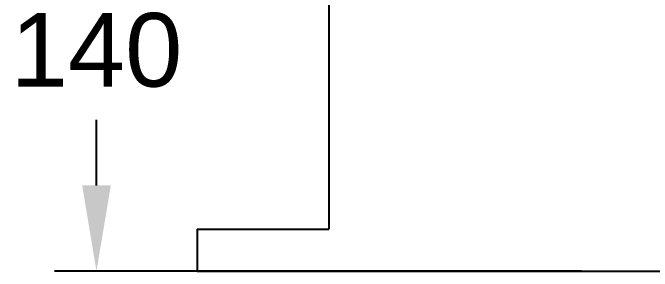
# Model space of a CAD drawing. Header units: millimetres. Extents: x 2749 to 2906, y 1537 to 1648.
# Drawn here: x 2834.02 to 2864.39, y 1599.55 to 1611.84 of the extents above; entities that cross this region are included whole.
import ezdxf

# ---------------------------------------------------------------- set-up
doc = ezdxf.new("R2010")
doc.units = ezdxf.units.MM
doc.layers.add('标注层', color=4, linetype='Continuous', lineweight=25)
doc.styles.get("Standard").update_dxf_attribs({"font": 'arial.ttf'})
doc.dimstyles.new('ISO-25', dxfattribs={"dimtxt": 2.5, "dimasz": 2.5, "dimexe": 1.25, "dimexo": 0.625, "dimtad": 1, "dimtxsty": 'Standard', "dimcen": 2.5, "dimadec": 0, "dimazin": 0, "dimtfac": 1, "dimtmove": 0, "dimatfit": 3, "dimfxl": 0, "dimarcsym": 0})

# ---------------------------------------------------------------- blocks, each defined once
blk = doc.blocks.new('*D14')
at = {"layer": 'Defpoints', "color": 0, "transparency": 16777216}
for p in [(2861.029, 1620.554), (2837.996, 1599.554), (2861.029, 1599.554)]:
    blk.add_point(p, dxfattribs=at)
at = {"layer": '标注层', "color": 0, "lineweight": -2, "transparency": 16777216}
for p, q in [((2861.029, 1620.554), (2835.996, 1620.554)), ((2837.996, 1616.474), (2837.996, 1613.365)), ((2837.996, 1603.634), (2837.996, 1606.743)), ((2861.029, 1599.554), (2835.996, 1599.554))]:
    blk.add_line(p, q, dxfattribs=at)
at = {"layer": '标注层', "color": 0, "transparency": 16777216}
for points in [[(2837.316, 1616.474), (2838.676, 1616.474), (2837.996, 1620.554)], [(2837.316, 1603.634), (2838.676, 1603.634), (2837.996, 1599.554)]]:
    blk.add_solid(points, dxfattribs=at)
at = {"layer": '标注层', "color": 0, "transparency": 16777216, "insert": (2837.996, 1610.054), "char_height": 3.5, "attachment_point": 5}
blk.add_mtext('140', dxfattribs=at)

msp = doc.modelspace()

# ---------------------------------------------------------------- linework, layer by layer
at = {"color": 7, "linetype": 'Continuous', "lineweight": 25}
for p, q in [((2849.0293, 1620.5543), (2849.0293, 1601.5543)), ((2842.7793, 1601.5543), (2842.7793, 1599.5543)), ((2842.7793, 1601.5543), (2849.0293, 1601.5543)), ((2842.7793, 1599.5543), (2879.2793, 1599.5543))]:
    msp.add_line(p, q, dxfattribs=at)

# ---------------------------------------------------------------- dimensions: what is measured, and where the dimension line sits
at = {"layer": '标注层'}
dim = msp.add_linear_dim(base=(2837.9961, 1599.5543), p1=(2861.0293, 1620.5543), p2=(2861.0293, 1599.5543), angle=90, text='140', dimstyle='ISO-25', override={"dimtxt": 3.5, "dimasz": 4.08, "dimexe": 2, "dimexo": 0, "dimgap": 1.524, "dimtih": 1, "dimtoh": 1, "dimlfac": 10, "dimzin": 0, "dimadec": 2, "dimtzin": 0}, dxfattribs=at)
dim.commit()
dim.dimension.update_dxf_attribs({"geometry": '*D14', "text_midpoint": (2837.9961, 1610.0543)})

doc.saveas('drawing.dxf')
